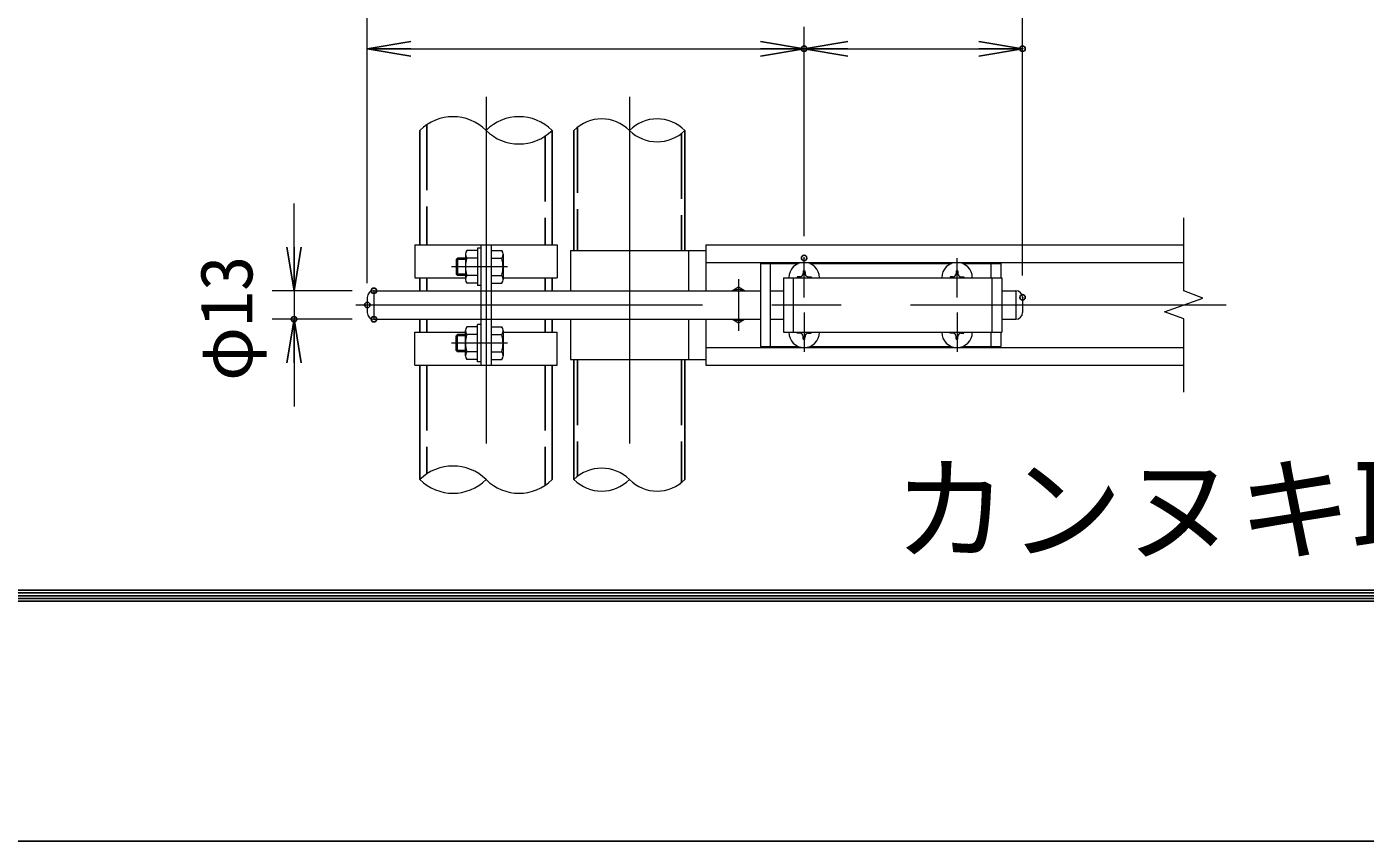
# Model space of a CAD drawing. Units: millimetres, scale not verified, with parts at other scales. Extents: x -4200 to 4200, y -2970 to 2970.
# Drawn here: x -3430 to -2204, y -2970 to -2224 of the extents above; entities that cross this region are included whole.
import ezdxf
from ezdxf.enums import TextEntityAlignment as Align

# ---------------------------------------------------------------- set-up
doc = ezdxf.new("R2010")
doc.units = ezdxf.units.MM
doc.header["$LTSCALE"] = 10
doc.header["$PDMODE"] = 32
doc.header["$PDSIZE"] = 5
doc.linetypes.add('DASHED', pattern=[7.5, 6, -1.5])
doc.linetypes.add('USER1', pattern=[50.8, 31.75, -6.35, 6.35, -6.35])
for name, color, linetype, lineweight in [('0-0_D-STR1', 1, 'Continuous', 25), ('0-1_D-STR3', 3, 'Continuous', 13), ('0-2_D-BMK', 2, 'USER1', 13), ('0-3_D-STR-DIM', 7, 'Continuous', 13), ('0-A_D-TTL-TXT', 7, 'Continuous', 25), ('0-C_D-TTL', 2, 'Continuous', 25)]:
    doc.layers.add(name, color=color, linetype=linetype, lineweight=lineweight)
doc.layers.add('0-4_0', color=7, linetype='Continuous')
doc.layers.add('0-5_Defpoints', color=8, linetype='Continuous')
doc.styles.add('ＭＳ ゴシック', font='')
doc.styles.get('ＭＳ ゴシック').set_extended_font_data('MS Gothic')

# ---------------------------------------------------------------- blocks, each defined once
blk = doc.blocks.new('_Open')
at = {"layer": '0-4_0'}
blk.add_line((-10, 1.667), (0, 0), dxfattribs=at)
blk.add_lwpolyline([(-10, -1.667), (0, 0), (-10, 0)], dxfattribs=at)

msp = doc.modelspace()

# ---------------------------------------------------------------- linework, layer by layer
at = {"layer": '0-0_D-STR1', "linetype": 'DASHED'}
for p, q in [((-3063.67, -2313.28), (-3063.67, -2423.52)), ((-2925.87, -2315.7), (-2925.87, -2428.52)), ((-2955.47, -2323.76), (-2955.47, -2423.52)), ((-2830.67, -2321.34), (-2830.67, -2428.52)), ((-3063.67, -2453.52), (-3063.67, -2465.52)), ((-2955.47, -2453.52), (-2955.47, -2465.52)), ((-3063.67, -2491.52), (-3063.67, -2503.52)), ((-2955.47, -2491.52), (-2955.47, -2503.52)), ((-3063.67, -2533.52), (-3063.67, -2633.28)), ((-2955.47, -2533.52), (-2955.47, -2643.76)), ((-2929.07, -2528.52), (-2929.07, -2638.52)), ((-2925.87, -2528.52), (-2925.87, -2635.7)), ((-2830.67, -2528.52), (-2830.67, -2641.34))]:
    msp.add_line(p, q, dxfattribs=at)
at = {"layer": '0-0_D-STR1'}
for p, q in [((-3070.07, -2318.52), (-3070.07, -2423.52)), ((-2949.07, -2318.52), (-2949.07, -2423.52)), ((-2929.07, -2318.52), (-2929.07, -2428.52)), ((-2827.47, -2318.52), (-2827.47, -2428.52)), ((-3070.07, -2453.52), (-3070.07, -2465.52)), ((-2949.07, -2453.52), (-2949.07, -2465.52)), ((-3070.07, -2491.52), (-3070.07, -2503.52)), ((-2949.07, -2491.52), (-2949.07, -2503.52)), ((-3070.07, -2533.52), (-3070.07, -2638.52)), ((-2949.07, -2533.52), (-2949.07, -2638.52)), ((-2929.07, -2528.52), (-2929.07, -2638.52)), ((-2827.47, -2528.52), (-2827.47, -2638.52))]:
    msp.add_line(p, q, dxfattribs=at)
at = {"layer": '0-1_D-STR3'}
for p, q in [((-3074.67, -2423.52), (-2944.47, -2423.52)), ((-3074.67, -2423.52), (-3074.67, -2453.52)), ((-3014.17, -2426.52), (-3017.37, -2426.52)), ((-3017.37, -2426.52), (-3017.37, -2460.52)), ((-3014.17, -2423.52), (-3014.17, -2533.52)), ((-3009.57, -2423.52), (-3009.57, -2533.52)), ((-3004.97, -2423.52), (-3004.97, -2533.52)), ((-3004.97, -2425.72), (-3004.97, -2461.32)), ((-2944.47, -2423.52), (-2944.47, -2453.52)), ((-2808.27, -2423.52), (-2808.27, -2465.52)), ((-2808.27, -2423.52), (-2370.71, -2423.52)), ((-3036.97, -2436.87), (-3035.62, -2435.52)), ((-3036.97, -2436.87), (-3036.97, -2450.16)), ((-3028.37, -2436.87), (-3036.97, -2436.87)), ((-3028.37, -2435.52), (-3035.62, -2435.52)), ((-3035.62, -2435.52), (-3035.62, -2451.52)), ((-3028.37, -2431.88), (-3028.37, -2455.08)), ((-3017.37, -2428.52), (-3027.17, -2428.52)), ((-3017.37, -2435.52), (-3027.17, -2435.52)), ((-3004.97, -2428.52), (-2995.17, -2428.52)), ((-3004.97, -2435.52), (-2995.17, -2435.52)), ((-2993.97, -2431.88), (-2993.97, -2455.08)), ((-2932.27, -2428.52), (-2808.27, -2428.52)), ((-2932.27, -2428.52), (-2932.27, -2465.52)), ((-2824.27, -2428.52), (-2824.27, -2465.52)), ((-3036.97, -2450.16), (-3035.62, -2451.52)), ((-3028.37, -2450.16), (-3036.97, -2450.16)), ((-2808.27, -2439.52), (-2370.71, -2439.52)), ((-2758.27, -2440.52), (-2758.27, -2516.52)), ((-2758.27, -2440.52), (-2723.47, -2440.52)), ((-2749.27, -2440.52), (-2749.27, -2516.52)), ((-2719.06, -2447.22), (-2719.1, -2449.81)), ((-2719.06, -2447.22), (-2717.48, -2447.22)), ((-2717.48, -2447.22), (-2717.43, -2449.81)), ((-2713.07, -2440.52), (-2583.47, -2440.52)), ((-2579.06, -2447.22), (-2579.1, -2449.81)), ((-2579.06, -2447.22), (-2577.48, -2447.22)), ((-2577.48, -2447.22), (-2577.43, -2449.81)), ((-2573.07, -2440.52), (-2538.27, -2440.52)), ((-2547.27, -2440.52), (-2547.27, -2453.52)), ((-2538.27, -2440.52), (-2538.27, -2453.52)), ((-3074.67, -2453.52), (-3028.37, -2453.52)), ((-3028.37, -2451.52), (-3035.62, -2451.52)), ((-3017.37, -2451.52), (-3027.17, -2451.52)), ((-3017.37, -2458.52), (-3027.17, -2458.52)), ((-3014.17, -2460.52), (-3017.37, -2460.52)), ((-3004.97, -2451.52), (-2995.17, -2451.52)), ((-3004.97, -2458.52), (-2995.17, -2458.52)), ((-2993.97, -2453.52), (-2944.47, -2453.52)), ((-2778.27, -2462.32), (-2783.81, -2465.52)), ((-2772.73, -2465.52), (-2778.27, -2462.32)), ((-2737.27, -2453.52), (-2737.27, -2503.52)), ((-2737.27, -2453.52), (-2537.27, -2453.52)), ((-2721.98, -2452.68), (-2724.57, -2452.73)), ((-2724.57, -2452.73), (-2724.57, -2453.52)), ((-2581.98, -2452.68), (-2584.57, -2452.73)), ((-2584.57, -2452.73), (-2584.57, -2453.52)), ((-2574.56, -2452.68), (-2571.97, -2452.73)), ((-2571.97, -2452.73), (-2571.97, -2453.52)), ((-2537.27, -2453.52), (-2537.27, -2503.52)), ((-3118.27, -2471.52), (-3118.27, -2485.52)), ((-3112.27, -2465.52), (-3014.17, -2465.52)), ((-3112.27, -2465.52), (-3112.27, -2491.52)), ((-3014.47, -2465.52), (-2758.27, -2465.52)), ((-2749.27, -2465.52), (-2737.27, -2465.52)), ((-2537.27, -2465.52), (-2524.27, -2465.52)), ((-2524.27, -2465.52), (-2524.27, -2491.52)), ((-2518.27, -2471.52), (-2518.27, -2485.52)), ((-3112.27, -2491.52), (-3014.17, -2491.52)), ((-3017.37, -2498.52), (-3027.17, -2498.52)), ((-3017.37, -2530.52), (-3017.37, -2496.52)), ((-3014.17, -2496.52), (-3017.37, -2496.52)), ((-3014.47, -2491.52), (-2758.27, -2491.52)), ((-3004.97, -2498.52), (-2995.17, -2498.52)), ((-2932.27, -2491.52), (-2932.27, -2528.52)), ((-2824.27, -2491.52), (-2824.27, -2528.52)), ((-2808.27, -2491.52), (-2808.27, -2533.52)), ((-2749.27, -2491.52), (-2737.27, -2491.52)), ((-2537.27, -2491.52), (-2524.27, -2491.52)), ((-3074.67, -2503.52), (-3028.37, -2503.52)), ((-3074.67, -2533.52), (-3074.67, -2503.52)), ((-3036.97, -2506.87), (-3035.62, -2505.52)), ((-3028.37, -2506.87), (-3036.97, -2506.87)), ((-3036.97, -2520.16), (-3036.97, -2506.87)), ((-3035.62, -2521.52), (-3035.62, -2505.52)), ((-3028.37, -2505.52), (-3035.62, -2505.52)), ((-3028.37, -2525.16), (-3028.37, -2501.96)), ((-3017.37, -2505.52), (-3027.17, -2505.52)), ((-3004.97, -2505.52), (-2995.17, -2505.52)), ((-2994.17, -2503.52), (-2944.47, -2503.52)), ((-2993.97, -2501.88), (-2993.97, -2525.08)), ((-2944.47, -2533.52), (-2944.47, -2503.52)), ((-2737.27, -2503.52), (-2537.27, -2503.52)), ((-2724.57, -2504.31), (-2724.57, -2503.52)), ((-2721.98, -2504.35), (-2724.57, -2504.31)), ((-2719.06, -2509.82), (-2719.1, -2507.22)), ((-2719.06, -2509.82), (-2717.48, -2509.82)), ((-2717.48, -2509.82), (-2717.43, -2507.22)), ((-2714.56, -2504.35), (-2711.97, -2504.31)), ((-2711.97, -2504.31), (-2711.97, -2503.52)), ((-2584.57, -2504.31), (-2584.57, -2503.52)), ((-2581.98, -2504.35), (-2584.57, -2504.31)), ((-2579.06, -2509.82), (-2579.1, -2507.22)), ((-2579.06, -2509.82), (-2577.48, -2509.82)), ((-2577.48, -2509.82), (-2577.43, -2507.22)), ((-2574.56, -2504.35), (-2571.97, -2504.31)), ((-2571.97, -2504.31), (-2571.97, -2503.52)), ((-2547.27, -2503.52), (-2547.27, -2516.52)), ((-2538.27, -2503.52), (-2538.27, -2516.52)), ((-3028.37, -2520.16), (-3036.97, -2520.16)), ((-3036.97, -2520.16), (-3035.62, -2521.52)), ((-3028.37, -2521.52), (-3035.62, -2521.52)), ((-3017.37, -2521.52), (-3027.17, -2521.52)), ((-3004.97, -2521.52), (-2995.17, -2521.52)), ((-2808.27, -2517.52), (-2370.71, -2517.52)), ((-2758.27, -2516.52), (-2723.47, -2516.52)), ((-2713.07, -2516.52), (-2583.47, -2516.52)), ((-2573.07, -2516.52), (-2538.27, -2516.52)), ((-3074.67, -2533.52), (-2944.47, -2533.52)), ((-3017.37, -2528.52), (-3027.17, -2528.52)), ((-3014.17, -2530.52), (-3017.37, -2530.52)), ((-3004.97, -2528.52), (-2995.17, -2528.52)), ((-2932.27, -2528.52), (-2808.27, -2528.52)), ((-2808.27, -2533.52), (-2370.71, -2533.52))]:
    msp.add_line(p, q, dxfattribs=at)
at = {"layer": '0-1_D-STR3', "linetype": 'DASHED'}
for p, q in [((-2728.27, -2453.52), (-2728.27, -2503.52)), ((-2546.27, -2453.52), (-2546.27, -2503.52))]:
    msp.add_line(p, q, dxfattribs=at)
at = {"layer": '0-1_D-STR3'}
for points in [[(-2714.56, -2452.68), (-2711.97, -2452.73), (-2711.97, -2453.52)], [(-2783.81, -2491.52), (-2778.27, -2494.72), (-2772.73, -2491.52)]]:
    msp.add_lwpolyline(points, dxfattribs=at)
for centre, radius, start, end in [((-3022.67, -2432.02), 5.7, 142.09851, 217.90149), ((-3001.1, -2443.52), 27.27, 162.93847, 197.06153), ((-3021.24, -2443.52), 27.27, 342.93847, 17.06153), ((-2999.66, -2432.02), 5.7, 322.09851, 37.90149), ((-2718.27, -2453.52), 14, 0, 180), ((-2722.08, -2449.71), 2.98, 270, 0), ((-2714.46, -2449.71), 2.98, 180, 270), ((-2578.27, -2453.52), 14, 0, 180), ((-2582.08, -2449.71), 2.98, 270, 0), ((-2574.46, -2449.71), 2.98, 180, 270), ((-3022.67, -2455.02), 5.7, 142.14171, 217.85829), ((-2999.67, -2455.02), 5.7, 322.14171, 37.85829), ((-3112.27, -2471.52), 6, 90, 180), ((-2778.27, -2478.52), 14.07, 67.52593, 112.47407), ((-2524.27, -2471.52), 6, 0, 90), ((-3112.27, -2485.52), 6, 180, 270), ((-2524.27, -2485.52), 6, 270, 0), ((-3022.67, -2502.02), 5.7, 142.14171, 217.85829), ((-2999.66, -2502.02), 5.7, 322.09851, 37.90149), ((-2778.27, -2478.52), 14.07, 247.52593, 292.47407), ((-3001.1, -2513.52), 27.27, 162.93847, 197.06153), ((-3021.24, -2513.52), 27.27, 342.93847, 17.06153), ((-2718.27, -2503.52), 14, 180, 0), ((-2722.08, -2507.33), 2.98, 0, 90), ((-2714.46, -2507.33), 2.98, 90, 180), ((-2578.27, -2503.52), 14, 180, 0), ((-2582.08, -2507.33), 2.98, 0, 90), ((-2574.46, -2507.33), 2.98, 90, 180), ((-3022.67, -2525.02), 5.7, 142.09851, 217.90149), ((-2999.67, -2525.02), 5.7, 322.14171, 37.85829)]:
    msp.add_arc(centre, radius, start, end, dxfattribs=at)
at = {"layer": '0-2_D-BMK'}
for p, q in [((-3009.57, -2287.93), (-3009.57, -2659.1)), ((-2878.27, -2287.93), (-2878.27, -2659.1)), ((-2718.27, -2471.73), (-2718.27, -2435.47)), ((-2578.27, -2471.73), (-2578.27, -2435.47)), ((-2989.95, -2443.52), (-3041.3, -2443.52)), ((-2778.27, -2454.94), (-2778.27, -2502.09)), ((-3128.9, -2478.52), (-2331.87, -2478.52)), ((-2718.27, -2485.3), (-2718.27, -2521.56)), ((-2578.27, -2485.3), (-2578.27, -2521.56)), ((-2989.95, -2513.52), (-3041.3, -2513.52))]:
    msp.add_line(p, q, dxfattribs=at)
at = {"layer": '0-3_D-STR-DIM'}
for p, q in [((-3118.27, -2458.52), (-3118.27, -2103.78)), ((-2518.27, -2451.52), (-2518.27, -2103.78)), ((-3118.27, -2458.52), (-3118.27, -2223.78)), ((-2718.27, -2415.47), (-2718.27, -2223.78)), ((-2718.27, -2415.47), (-2718.27, -2223.78)), ((-2518.27, -2451.52), (-2518.27, -2223.78)), ((-3078.27, -2243.78), (-2758.27, -2243.78)), ((-2678.27, -2243.78), (-2558.27, -2243.78)), ((-3185.36, -2425.52), (-3185.36, -2385.52)), ((-2370.71, -2465.69), (-2370.71, -2398.52)), ((-3132.27, -2465.52), (-3205.36, -2465.52)), ((-3185.36, -2465.52), (-3185.36, -2491.52)), ((-2388.33, -2484.93), (-2353.09, -2472.11)), ((-2353.09, -2472.11), (-2370.71, -2465.69)), ((-2370.71, -2491.34), (-2388.33, -2484.93)), ((-3132.27, -2491.52), (-3205.36, -2491.52)), ((-2370.71, -2558.52), (-2370.71, -2491.34)), ((-3185.36, -2531.52), (-3185.36, -2571.52))]:
    msp.add_line(p, q, dxfattribs=at)
for centre, radius, start, end in [((-3039.82, -2348.96), 42.92, 45.18146, 134.81854), ((-2979.32, -2348.96), 42.92, 45.18146, 134.81854), ((-2903.67, -2344.08), 36.03, 45.18146, 134.81854), ((-2852.87, -2344.08), 36.03, 45.18146, 134.81854), ((-2979.32, -2288.08), 42.92, 225.18146, 314.81854), ((-2852.87, -2292.96), 36.03, 225.18146, 314.81854), ((-3039.82, -2668.96), 42.92, 45.18146, 134.81854), ((-2903.67, -2664.08), 36.03, 45.18146, 134.81854), ((-3039.82, -2608.08), 42.92, 225.18146, 314.81854), ((-2979.32, -2608.08), 42.92, 225.18146, 314.81854), ((-2903.67, -2612.96), 36.03, 225.18146, 314.81854), ((-2852.87, -2612.96), 36.03, 225.18146, 314.81854)]:
    msp.add_arc(centre, radius, start, end, dxfattribs=at)
at = {"layer": '0-5_Defpoints'}
for p in [(-2718.27, -2243.78), (-2518.27, -2243.78), (-2718.27, -2435.47), (-3112.27, -2465.52), (-2518.27, -2471.52), (-3118.27, -2478.52), (-3185.36, -2491.52), (-3112.27, -2491.52)]:
    msp.add_point(p, dxfattribs=at)
at = {"layer": '0-C_D-TTL'}
for points in [[(-4200.18, 2970.15), (4199.82, 2970.15), (4199.82, -2969.85), (-4200.18, -2969.85)], [(-3930.18, 2750.15), (3929.82, 2750.15), (3929.82, -2749.85), (-3930.18, -2749.85)], [(-3927.68, 2747.65), (3927.32, 2747.65), (3927.32, -2747.35), (-3927.68, -2747.35)], [(-3925.18, 2745.15), (3924.82, 2745.15), (3924.82, -2744.85), (-3925.18, -2744.85)], [(-3922.68, 2742.65), (3922.32, 2742.65), (3922.32, -2742.35), (-3922.68, -2742.35)], [(-3920.18, 2740.15), (3919.82, 2740.15), (3919.82, -2739.85), (-3920.18, -2739.85)]]:
    msp.add_lwpolyline(points, close=True, dxfattribs=at)

# ---------------------------------------------------------------- block references
at = {"layer": '0-3_D-STR-DIM', "xscale": 4, "yscale": 4}
for p, rotation in [((-3118.27, -2243.78), 180), ((-2718.27, -2243.78), 180), ((-3185.36, -2465.52), 270), ((-3185.36, -2491.52), 90)]:
    msp.add_blockref('_Open', p, dxfattribs=dict(at, rotation=rotation))
for p in [(-2718.27, -2243.78), (-2518.27, -2243.78)]:
    msp.add_blockref('_Open', p, dxfattribs=at)

# ---------------------------------------------------------------- texts
at = {"layer": '0-3_D-STR-DIM', "style": 'ＭＳ ゴシック'}
msp.add_text('φ13', height=48.09, rotation=90, dxfattribs=at).set_placement((-3209.04, -2548.19), align=Align.BOTTOM_LEFT)
at = {"layer": '0-A_D-TTL-TXT', "style": 'ＭＳ ゴシック'}
msp.add_text('カンヌキ取付詳細図', height=76.98, dxfattribs=at).set_placement((-2636.47, -2727.28), align=Align.BOTTOM_LEFT)

doc.saveas('drawing.dxf')
